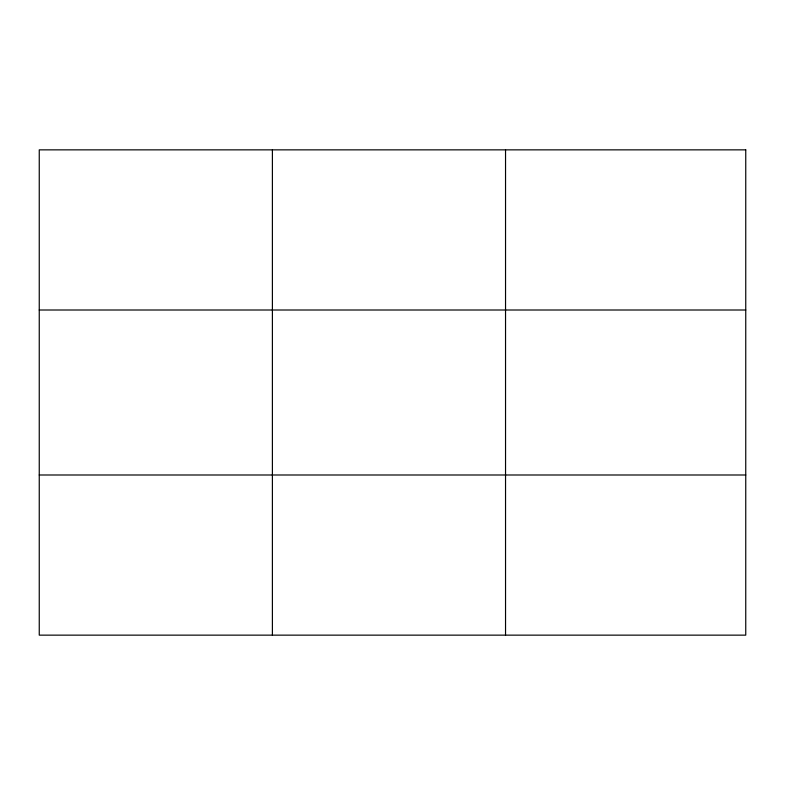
<?xml version="1.0" encoding="UTF-8"?>
<svg xmlns="http://www.w3.org/2000/svg" width="785" height="785" viewBox="0 0 785 785"><rect width="100%" height="100%" fill="white"/><g stroke="black" fill="none" stroke-linecap="round" stroke-linejoin="round"><path stroke-width="1.18" d="M272.395 149.856L272.395 635.143M505.54 149.856L505.54 635.143M39.25 310.006L745.75 310.006M39.25 474.994L745.75 474.994M745.75 149.856L745.75 635.143L39.25 635.143L39.25 149.856L745.75 149.856"/></g></svg>
